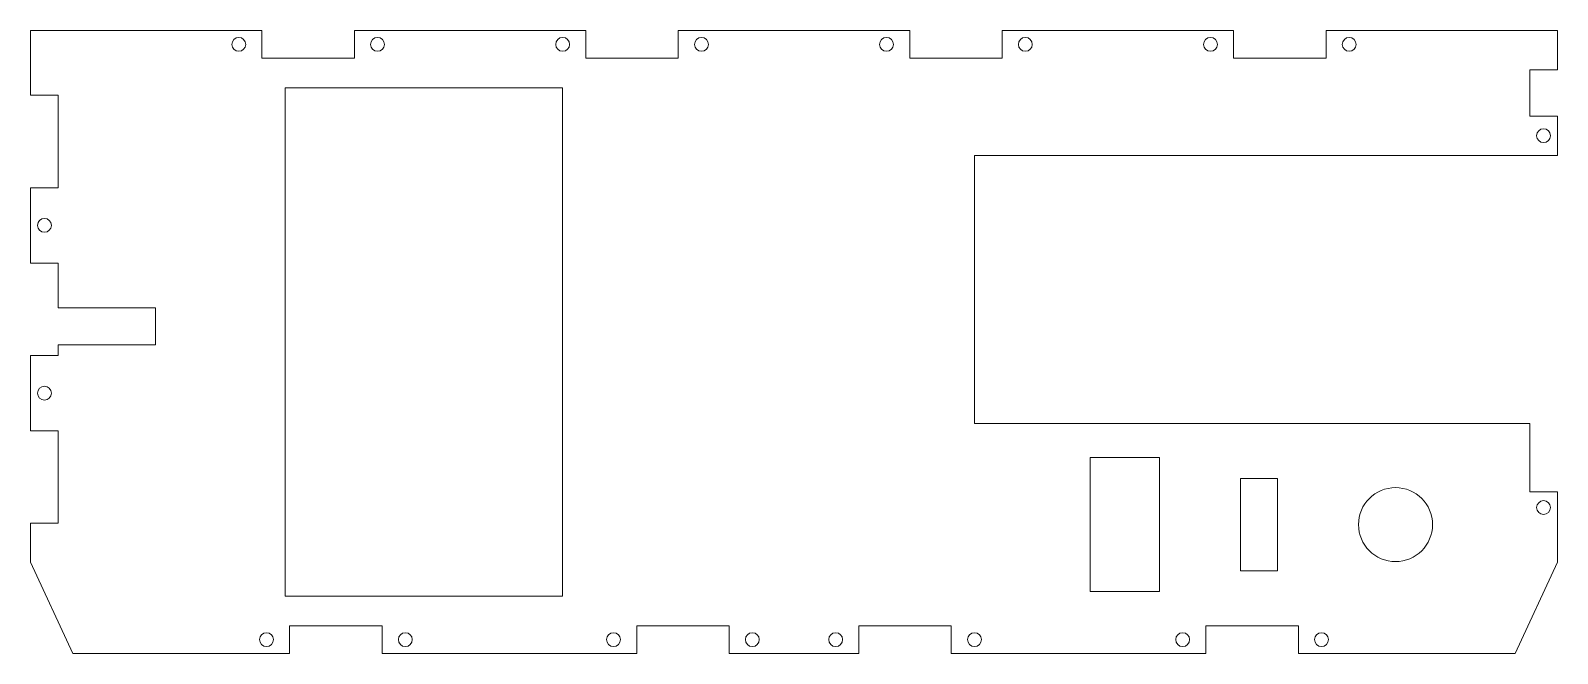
# Model space of a CAD drawing. Header units: millimetres. Extents: x -165 to 165, y -38 to 97.
import ezdxf

# ---------------------------------------------------------------- set-up
doc = ezdxf.new("R2010")
doc.units = ezdxf.units.MM

msp = doc.modelspace()

# ---------------------------------------------------------------- linework, layer by layer
at = {"color": 7, "linetype": 'Continuous', "lineweight": 15}
for p, q in [((-165, 96.73), (-115, 96.73)), ((-165, 82.73), (-165, 96.73)), ((-115, 96.73), (-115, 90.73)), ((-95, 90.73), (-95, 96.73)), ((-95, 96.73), (-45, 96.73)), ((-45, 96.73), (-45, 90.73)), ((-25, 90.73), (-25, 96.73)), ((-25, 96.73), (25, 96.73)), ((25, 96.73), (25, 90.73)), ((45, 90.73), (45, 96.73)), ((45, 96.73), (95, 96.73)), ((95, 96.73), (95, 90.73)), ((115, 90.73), (115, 96.73)), ((115, 96.73), (165, 96.73)), ((165, 96.73), (165, 88.23)), ((-115, 90.73), (-95, 90.73)), ((-45, 90.73), (-25, 90.73)), ((25, 90.73), (45, 90.73)), ((95, 90.73), (115, 90.73)), ((165, 88.23), (159, 88.23)), ((159, 88.23), (159, 78.23)), ((-159, 82.73), (-165, 82.73)), ((-159, 62.73), (-159, 82.73)), ((-50, 84.36), (-110, 84.36)), ((-110, 84.36), (-110, -25.64)), ((-50, -25.64), (-50, 84.36)), ((159, 78.23), (165, 78.23)), ((165, 78.23), (165, 69.73)), ((165, 69.73), (39, 69.73)), ((39, 69.73), (39, 11.73)), ((-165, 62.73), (-159, 62.73)), ((-165, 46.44), (-165, 62.73)), ((-159, 46.44), (-165, 46.44)), ((-159, 36.73), (-159, 46.44)), ((-138, 36.73), (-159, 36.73)), ((-138, 28.73), (-138, 36.73)), ((-165, 26.44), (-159, 26.44)), ((-165, 10.15), (-165, 26.44)), ((-159, 26.44), (-159, 28.73)), ((-159, 28.73), (-138, 28.73)), ((-159, 10.15), (-165, 10.15)), ((-159, -9.85), (-159, 10.15)), ((39, 11.73), (159, 11.73)), ((159, 11.73), (159, -3.06)), ((79, 4.36), (64, 4.36)), ((64, 4.36), (64, -24.64)), ((79, -24.64), (79, 4.36)), ((104.5, -0.14), (96.5, -0.14)), ((96.5, -0.14), (96.5, -20.14)), ((104.5, -20.14), (104.5, -0.14)), ((159, -3.06), (165, -3.06)), ((165, -3.06), (165, -18.27)), ((-165, -9.85), (-159, -9.85)), ((-165, -18.27), (-165, -9.85)), ((-155.86, -38.02), (-165, -18.27)), ((165, -18.27), (155.86, -38.02)), ((96.5, -20.14), (104.5, -20.14)), ((-110, -25.64), (-50, -25.64)), ((64, -24.64), (79, -24.64)), ((-89, -32.02), (-109, -32.02)), ((-109, -32.02), (-109, -38.02)), ((-89, -38.02), (-89, -32.02)), ((-14, -32.02), (-34, -32.02)), ((-34, -32.02), (-34, -38.02)), ((-14, -38.02), (-14, -32.02)), ((34, -32.02), (14, -32.02)), ((14, -32.02), (14, -38.02)), ((34, -38.02), (34, -32.02)), ((109, -32.02), (89, -32.02)), ((89, -32.02), (89, -38.02)), ((109, -38.02), (109, -32.02)), ((-109, -38.02), (-155.86, -38.02)), ((-34, -38.02), (-89, -38.02)), ((14, -38.02), (-14, -38.02)), ((89, -38.02), (34, -38.02)), ((155.86, -38.02), (109, -38.02))]:
    msp.add_line(p, q, dxfattribs=at)
for centre, radius in [((-120, 93.73), 1.5), ((-90, 93.73), 1.5), ((-50, 93.73), 1.5), ((-20, 93.73), 1.5), ((20, 93.73), 1.5), ((50, 93.73), 1.5), ((90, 93.73), 1.5), ((120, 93.73), 1.5), ((162, 73.98), 1.5), ((-162, 54.59), 1.5), ((-162, 18.29), 1.5), ((130, -10.14), 8), ((162, -6.46), 1.5), ((-114, -35.02), 1.5), ((-84, -35.02), 1.5), ((-39, -35.02), 1.5), ((-9, -35.02), 1.5), ((9, -35.02), 1.5), ((39, -35.02), 1.5), ((84, -35.02), 1.5), ((114, -35.02), 1.5)]:
    msp.add_circle(centre, radius, dxfattribs=at)

doc.saveas('drawing.dxf')
